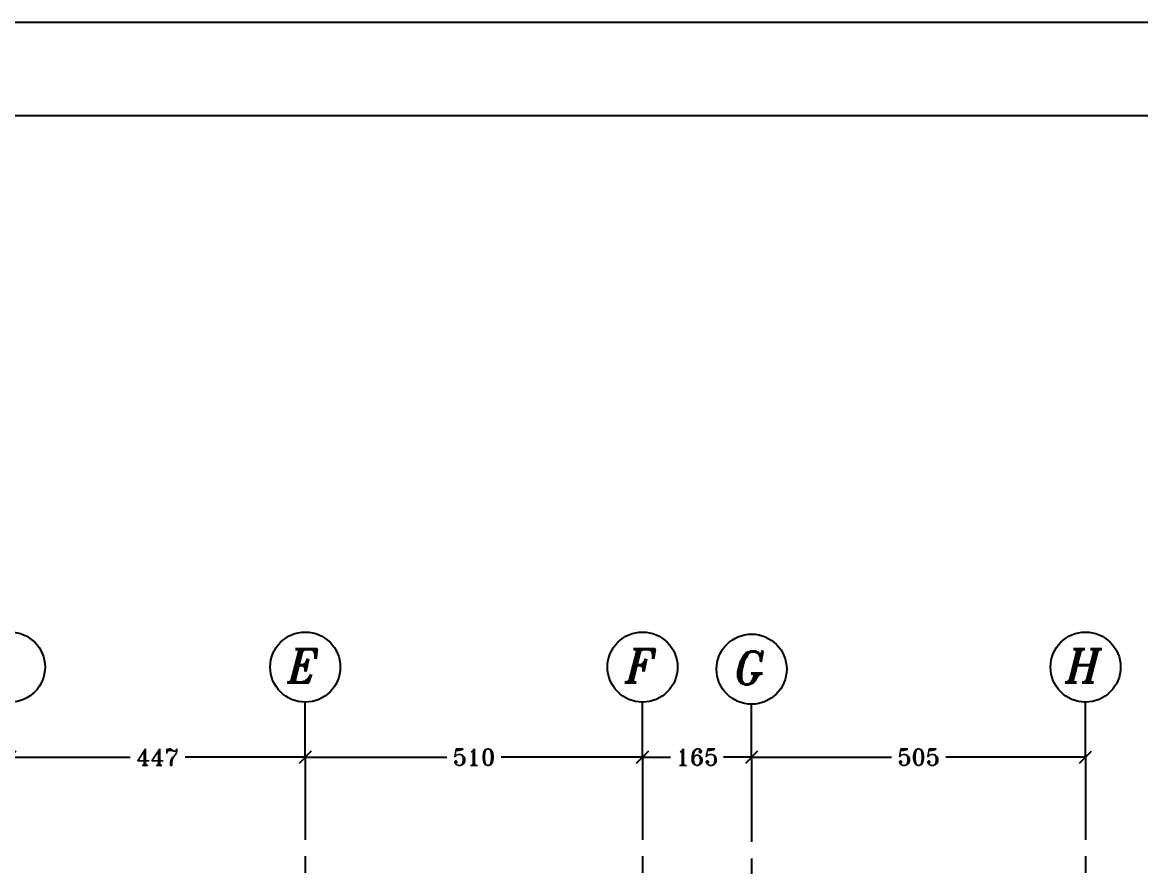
# Model space of a CAD drawing. Header units: inches. Extents: x 1387 to 2676, y -3005 to -2136.
# Drawn here: x 2584.51 to 2601.43, y -2586.68 to -2573.91 of the extents above; entities that cross this region are included whole.
import ezdxf
from ezdxf.enums import TextEntityAlignment as Align

# ---------------------------------------------------------------- set-up
doc = ezdxf.new("R2010")
doc.units = ezdxf.units.IN
doc.header["$MEASUREMENT"] = 0
doc.linetypes.add('CENTER', pattern=[2, 1.25, -0.25, 0.25, -0.25])
doc.linetypes.add('DASHDOTX2', pattern=[2, 1, -0.5, 0, -0.5])
for name, color, linetype in [('1', 1, 'Continuous'), ('Ax', 1, 'DASHDOTX2'), ('AXE', 1, 'CENTER'), ('DIM', 8, 'Continuous'), ('lateral brace', 5, 'Continuous'), ('Layer4', 118, 'Continuous'), ('text1', 255, 'Continuous')]:
    doc.layers.add(name, color=color, linetype=linetype)
doc.styles.add('ITALICT', font='italict')
doc.styles.add('ROMANT', font='romant')
doc.dimstyles.new('1-100r', dxfattribs={"dimscale": 0, "dimtxt": 0.25, "dimasz": 0.18, "dimexe": 0.18, "dimexo": 0.0625, "dimgap": 0.09, "dimtad": 0, "dimdec": 0, "dimlfac": 100, "dimzin": 0, "dimdsep": 46, "dimtxsty": 'ROMANT', "dimblk": 'OBLIQUE', "dimcen": 0.09, "dimclrd": 1, "dimclre": 1, "dimclrt": 2, "dimadec": 0, "dimazin": 0, "dimtfac": 1, "dimtdec": 0, "dimtofl": 0, "dimtmove": 2, "dimatfit": 3, "dimldrblk": 'OBLIQUE', "dimfxl": 0.18, "dimtolj": 1, "dimtzin": 0, "dimarcsym": 0})

# ---------------------------------------------------------------- blocks, each defined once
blk = doc.blocks.new('_Oblique')
at = {"color": 0, "linetype": 'ByBlock', "lineweight": -2}
blk.add_line((-0.5, -0.5), (0.5, 0.5), dxfattribs=at)
blk = doc.blocks.new('*D336')
at = {"layer": 'Defpoints', "color": 0, "ltscale": 0.05, "transparency": 16777216}
for p in [(2584.328, -2585.029), (2588.794, -2585.029), (2588.794, -2585.029)]:
    blk.add_point(p, dxfattribs=at)
at = {"layer": 'Layer4', "color": 1, "lineweight": -2, "ltscale": 0.05, "transparency": 16777216}
for p, q in [((2584.328, -2584.966), (2584.328, -2584.849)), ((2588.794, -2584.966), (2588.794, -2584.849)), ((2584.328, -2585.029), (2586.143, -2585.029)), ((2588.794, -2585.029), (2586.978, -2585.029))]:
    blk.add_line(p, q, dxfattribs=at)
at = {"layer": 'Layer4', "color": 1, "lineweight": -2, "ltscale": 0.05, "transparency": 16777216, "xscale": 0.18, "yscale": 0.18, "zscale": 0.18, "rotation": 180}
blk.add_blockref('_Oblique', (2584.328, -2585.029), dxfattribs=at)
at = {"layer": 'Layer4', "color": 1, "lineweight": -2, "ltscale": 0.05, "transparency": 16777216, "xscale": 0.18, "yscale": 0.18, "zscale": 0.18}
blk.add_blockref('_Oblique', (2588.794, -2585.029), dxfattribs=at)
at = {"layer": 'Layer4', "color": 2, "ltscale": 0.05, "transparency": 16777216, "insert": (2586.561, -2585.029), "char_height": 0.25, "attachment_point": 5, "style": 'ROMANT'}
blk.add_mtext('\\A1;447', dxfattribs=at)
blk = doc.blocks.new('*D329')
at = {"layer": 'Defpoints', "color": 0, "ltscale": 0.05, "transparency": 16777216}
for p in [(2588.794, -2585.029), (2593.894, -2585.029), (2593.894, -2585.029)]:
    blk.add_point(p, dxfattribs=at)
at = {"layer": 'Layer4', "color": 1, "lineweight": -2, "ltscale": 0.05, "transparency": 16777216}
for p, q in [((2588.794, -2584.966), (2588.794, -2584.849)), ((2593.894, -2584.966), (2593.894, -2584.849)), ((2588.794, -2585.029), (2590.932, -2585.029)), ((2593.894, -2585.029), (2591.755, -2585.029))]:
    blk.add_line(p, q, dxfattribs=at)
at = {"layer": 'Layer4', "color": 1, "lineweight": -2, "ltscale": 0.05, "transparency": 16777216, "xscale": 0.18, "yscale": 0.18, "zscale": 0.18, "rotation": 180}
blk.add_blockref('_Oblique', (2588.794, -2585.029), dxfattribs=at)
at = {"layer": 'Layer4', "color": 1, "lineweight": -2, "ltscale": 0.05, "transparency": 16777216, "xscale": 0.18, "yscale": 0.18, "zscale": 0.18}
blk.add_blockref('_Oblique', (2593.894, -2585.029), dxfattribs=at)
at = {"layer": 'Layer4', "color": 2, "ltscale": 0.05, "transparency": 16777216, "insert": (2591.344, -2585.029), "char_height": 0.25, "attachment_point": 5, "style": 'ROMANT'}
blk.add_mtext('\\A1;510', dxfattribs=at)
blk = doc.blocks.new('*D337')
at = {"layer": 'Defpoints', "color": 0, "ltscale": 0.05, "transparency": 16777216}
for p in [(2595.544, -2585.029), (2600.594, -2585.029), (2600.594, -2585.029)]:
    blk.add_point(p, dxfattribs=at)
at = {"layer": 'Layer4', "color": 1, "lineweight": -2, "ltscale": 0.05, "transparency": 16777216}
for p, q in [((2595.544, -2584.966), (2595.544, -2584.849)), ((2600.594, -2584.966), (2600.594, -2584.849)), ((2595.544, -2585.029), (2597.657, -2585.029)), ((2600.594, -2585.029), (2598.48, -2585.029))]:
    blk.add_line(p, q, dxfattribs=at)
at = {"layer": 'Layer4', "color": 1, "lineweight": -2, "ltscale": 0.05, "transparency": 16777216, "xscale": 0.18, "yscale": 0.18, "zscale": 0.18, "rotation": 180}
blk.add_blockref('_Oblique', (2595.544, -2585.029), dxfattribs=at)
at = {"layer": 'Layer4', "color": 1, "lineweight": -2, "ltscale": 0.05, "transparency": 16777216, "xscale": 0.18, "yscale": 0.18, "zscale": 0.18}
blk.add_blockref('_Oblique', (2600.594, -2585.029), dxfattribs=at)
at = {"layer": 'Layer4', "color": 2, "ltscale": 0.05, "transparency": 16777216, "insert": (2598.069, -2585.029), "char_height": 0.25, "attachment_point": 5, "style": 'ROMANT'}
blk.add_mtext('\\A1;505', dxfattribs=at)
blk = doc.blocks.new('*D332')
at = {"layer": 'Defpoints', "color": 0, "ltscale": 0.05, "transparency": 16777216}
for p in [(2593.894, -2585.029), (2593.894, -2585.029), (2595.544, -2585.06)]:
    blk.add_point(p, dxfattribs=at)
at = {"layer": 'Layer4', "color": 1, "lineweight": -2, "ltscale": 0.05, "transparency": 16777216}
for p, q in [((2593.894, -2584.966), (2593.894, -2584.849)), ((2595.544, -2584.998), (2595.544, -2584.849)), ((2593.894, -2585.029), (2594.319, -2585.029)), ((2595.544, -2585.029), (2595.118, -2585.029))]:
    blk.add_line(p, q, dxfattribs=at)
at = {"layer": 'Layer4', "color": 1, "lineweight": -2, "ltscale": 0.05, "transparency": 16777216, "xscale": 0.18, "yscale": 0.18, "zscale": 0.18, "rotation": 180}
blk.add_blockref('_Oblique', (2593.894, -2585.029), dxfattribs=at)
at = {"layer": 'Layer4', "color": 1, "lineweight": -2, "ltscale": 0.05, "transparency": 16777216, "xscale": 0.18, "yscale": 0.18, "zscale": 0.18}
blk.add_blockref('_Oblique', (2595.544, -2585.029), dxfattribs=at)
at = {"layer": 'Layer4', "color": 2, "ltscale": 0.05, "transparency": 16777216, "insert": (2594.719, -2585.029), "char_height": 0.25, "attachment_point": 5, "style": 'ROMANT'}
blk.add_mtext('\\A1;165', dxfattribs=at)

msp = doc.modelspace()

# ---------------------------------------------------------------- linework, layer by layer
at = {"layer": '1'}
msp.add_lwpolyline([(2547.078795, -2631.961816), (2628.347145, -2631.961816), (2628.347145, -2575.328819), (2547.078795, -2575.328819)], close=True, dxfattribs=at)
for centre in [(2584.327524, -2583.665723), (2588.793526, -2583.665723), (2593.893526, -2583.665723), (2595.543526, -2583.69738), (2600.593526, -2583.665723)]:
    msp.add_circle(centre, 0.53, dxfattribs=at)
at = {"layer": 'Ax', "linetype": 'Continuous'}
for p, q in [((2588.793526, -2585.028509), (2588.793526, -2584.195723)), ((2593.893526, -2585.028509), (2593.893526, -2584.195723)), ((2595.543526, -2585.060166), (2595.543526, -2584.22738)), ((2600.593526, -2585.028509), (2600.593526, -2584.195723))]:
    msp.add_line(p, q, dxfattribs=at)
at = {"layer": 'AXE'}
for p, q in [((2588.793526, -2585.028509), (2588.793526, -2603.445476)), ((2593.893526, -2585.028509), (2593.893526, -2603.445476)), ((2595.543526, -2585.060166), (2595.543526, -2603.477132)), ((2600.593526, -2585.028509), (2600.593526, -2603.445476))]:
    msp.add_line(p, q, dxfattribs=at)
at = {"layer": 'DIM'}
msp.add_lwpolyline([(2545.66297, -2633.377641), (2629.76297, -2633.377641), (2629.76297, -2573.912995), (2545.66297, -2573.912995)], close=True, dxfattribs=at)
at = {"layer": 'lateral brace'}
msp.add_lwpolyline([(2545.66297, -2633.377641), (2629.76297, -2633.377641), (2629.76297, -2573.912995), (2545.66297, -2573.912995)], close=True, dxfattribs=at)
at = {"layer": 'Layer4'}
msp.add_lwpolyline([(2629.76297, -2573.912995), (2545.66297, -2573.912995), (2545.66297, -2633.377641), (2629.76297, -2633.377641)], close=True, dxfattribs=at)

# ---------------------------------------------------------------- texts
at = {"layer": 'text1', "style": 'ITALICT'}
for s, p in [('E', (2588.763669, -2583.647499)), ('F', (2593.863669, -2583.647499)), ('H', (2600.563669, -2583.647499)), ('G', (2595.513669, -2583.679155))]:
    msp.add_text(s, height=0.5, dxfattribs=at).set_placement(p, align=Align.MIDDLE_CENTER)

# ---------------------------------------------------------------- dimensions: what is measured, and where the dimension line sits
at = {"layer": 'Layer4', "ltscale": 0.05}
for base, p1, p2, override, picture, middle in [((2588.793526, -2585.028509), (2584.327524, -2585.028509), (2588.793526, -2585.028509), {"dimscale": 1, "dimtmove": 1, "dimfxl": 0.3}, '*D336', (2586.560525, -2585.028509)), ((2593.893526, -2585.028509), (2588.793526, -2585.028509), (2593.893526, -2585.028509), {"dimscale": 1, "dimtmove": 1, "dimfxl": 0.3}, '*D329', (2591.343526, -2585.028509)), ((2593.893526, -2585.028509), (2595.543526, -2585.060166), (2593.893526, -2585.028509), {"dimscale": 1}, '*D332', (2594.718526, -2585.028509)), ((2600.593526, -2585.028509), (2595.543526, -2585.028509), (2600.593526, -2585.028509), {"dimscale": 1, "dimtmove": 1, "dimfxl": 0.3}, '*D337', (2598.068526, -2585.028509))]:
    dim = msp.add_linear_dim(base=base, p1=p1, p2=p2, dimstyle='1-100r', override=override, dxfattribs=at)
    dim.commit()
    dim.dimension.update_dxf_attribs({"geometry": picture, "text_midpoint": middle})

doc.saveas('drawing.dxf')
